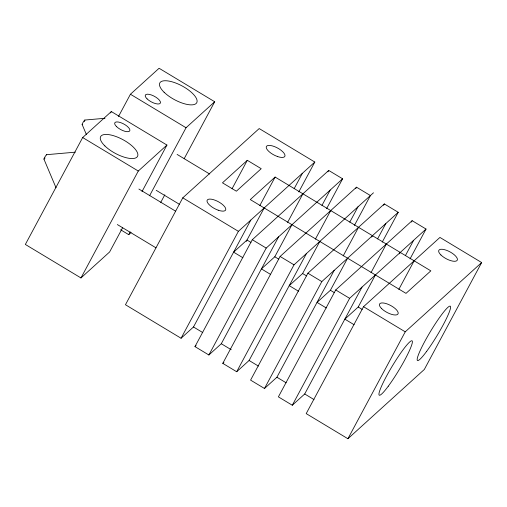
<?xml version="1.0" encoding="UTF-8"?>
<svg xmlns="http://www.w3.org/2000/svg" width="507" height="507" viewBox="0 0 507 507"><rect width="100%" height="100%" fill="white"/><g stroke="black" fill="none" stroke-linecap="round" stroke-linejoin="round"><path stroke-width="0.76" d="M142.004 191.57L166.942 145.059L111.331 111.559L82.673 137.543L25.35 244.45L80.962 277.944L109.62 251.966L122.65 227.668M110.583 112.953L111.331 111.559M118.518 116.458L130.432 94.245L159.09 68.268L214.702 101.761L184.18 158.691M80.962 277.944L138.291 171.036L166.942 145.059M120.584 229.747L128.721 234.652L130.21 231.87M149.565 195.772L186.044 127.739L214.702 101.761M160.725 202.426L164.819 194.789M298.8 191.912L314.809 162.056L259.191 128.563L182.78 197.838L125.457 304.745L181.069 338.245L193.49 326.983L250.813 220.076M232.048 188.775L247.308 160.313L261.213 168.692L236.376 191.202L222.472 182.831L247.308 160.313M181.069 338.245L238.391 231.331L314.809 162.056M259.85 205.525L275.117 177.063L430.836 270.858L405.999 293.369L250.281 199.581L275.117 177.063M246.244 241.414L264.185 207.952M278.616 236.826L221.293 343.733L208.878 354.989L194.973 346.617L252.296 239.71L328.713 170.434L342.612 178.806L326.609 208.656M294.168 188.655L302.387 173.318M208.878 354.989L266.2 248.081L342.612 178.806M287.596 222.402L302.92 193.813M270.687 274.483L261.422 268.9L274.794 256.776L291.988 224.702M306.424 253.576L249.102 360.483L236.687 371.739L222.782 363.367L280.105 256.46L356.516 187.184L370.421 195.556L354.418 225.406M327.966 171.822L328.713 170.434M321.97 205.405L330.196 190.062M236.687 371.739L294.009 264.831L373.475 192.787M315.398 239.146L330.729 210.563M298.496 291.227L289.231 285.644L302.603 273.527L319.797 241.452M382.221 242.156L398.229 212.306L384.325 203.928L307.914 273.203L250.585 380.117L264.489 388.489L276.911 377.233L334.233 270.32M355.775 188.572L356.516 187.184M349.779 222.155L358.005 206.812M264.489 388.489L321.818 281.581L398.229 212.306M343.207 255.896L358.538 227.313M326.305 307.977L317.033 302.394L330.406 290.27L347.606 258.202M410.03 258.906L426.038 229.056L412.134 220.678L335.716 289.953L278.394 396.861L292.298 405.239L304.713 393.977L362.042 287.07M383.584 205.316L384.325 203.928M371.694 237.08L372.442 235.685M377.588 238.898L385.814 223.562M292.298 405.239L349.621 298.331L426.038 229.056M371.016 272.646L386.34 244.057M354.114 324.727L344.842 319.144L358.215 307.02L375.414 274.946M363.525 306.703L306.203 413.611L347.91 438.732L424.327 369.457L481.65 262.55L439.937 237.428L363.525 306.703L405.239 331.825L481.65 262.55M411.386 222.066L412.134 220.678M399.497 253.83L400.245 252.435M405.391 255.648L413.617 240.312M398.819 289.396L414.149 260.807M347.91 438.732L405.239 331.825M128.721 234.652L131.06 232.529M194.973 346.617L196.101 345.59M222.782 363.367L223.91 362.34M84.821 120.045L104.987 118.283M46.612 154.679L75.309 152.176M130.432 94.245L186.044 127.739M177.108 154.413L209.664 174.021M82.673 137.543L138.291 171.036M182.78 197.838L238.391 231.331M252.296 239.71L266.2 248.081M280.105 256.46L294.009 264.831M307.914 273.203L321.818 281.581M335.716 289.953L349.621 298.331M250.959 242.416L246.985 240.026L233.613 252.15L242.885 257.733M274.794 256.776L278.768 259.166M302.603 273.527L306.57 275.916M330.406 290.27L334.379 292.666M358.215 307.02L362.188 309.416M156.226 190.328L179.282 204.22M138.899 189.054L175.523 211.115M117.339 224.557L155.998 247.841M193.49 326.983L202.756 332.567M221.293 343.733L231.224 349.716M249.102 360.483L258.374 366.067M276.911 377.233L286.176 382.817M304.713 393.977L313.985 399.56M82.14 124.488L86.374 134.513M43.932 159.122L56.036 187.78M82.368 124.43A2.617 0.323 -58.9 0 1 82.749 122.979A2.617 0.323 -58.9 0 1 84.663 120.153A2.617 0.323 -58.9 0 1 84.276 121.598M44.401 158.811A2.617 0.323 -58.9 0 1 44.87 157.043A2.617 0.323 -58.9 0 1 46.657 154.927M45.041 157.95A2.617 0.323 -58.9 0 1 44.698 158.431M277.424 156.505L274.971 155.491A10.47 3.923 28.2 0 1 266.726 146.067A10.47 3.923 28.2 0 1 280.878 150.142L282.716 151.707A10.47 3.923 28.2 0 1 277.424 156.505M218.206 210.196L215.754 209.182A10.47 3.923 28.2 0 1 207.502 199.758A10.47 3.923 28.2 0 1 221.66 203.827L223.498 205.398A10.47 3.923 28.2 0 1 218.206 210.196M388.273 386.214A31.726 3.891 -58.9 0 0 412.349 341.312A31.726 3.891 -58.9 0 0 386.41 376.359A31.726 3.891 -58.9 0 0 388.273 386.214M426.476 351.579A31.726 3.891 -58.9 0 0 450.558 306.672A31.726 3.891 -58.9 0 0 424.619 341.724A31.726 3.891 -58.9 0 0 426.476 351.579M164.103 92.249A20.933 7.839 28.2 0 0 196.095 103.529A20.933 7.839 28.2 0 0 174.693 82.647A20.933 7.839 28.2 0 0 164.103 92.249M147.081 98.871A8.505 3.188 28.2 0 0 160.079 103.453A8.505 3.188 28.2 0 0 151.384 94.967A8.505 3.188 28.2 0 0 147.081 98.871M104.886 145.934A20.933 7.839 28.2 0 0 136.871 157.214A20.933 7.839 28.2 0 0 115.476 136.339A20.933 7.839 28.2 0 0 104.886 145.934M116.515 126.579A8.505 3.188 28.2 0 0 129.513 131.161A8.505 3.188 28.2 0 0 120.818 122.681A8.505 3.188 28.2 0 0 116.515 126.579M381.708 308.681A10.47 3.923 28.2 0 0 397.703 314.321A10.47 3.923 28.2 0 0 387.006 303.877A10.47 3.923 28.2 0 0 381.708 308.681M440.932 254.989A10.47 3.923 28.2 0 0 456.927 260.63A10.47 3.923 28.2 0 0 446.223 250.192A10.47 3.923 28.2 0 0 440.932 254.989"/></g></svg>
